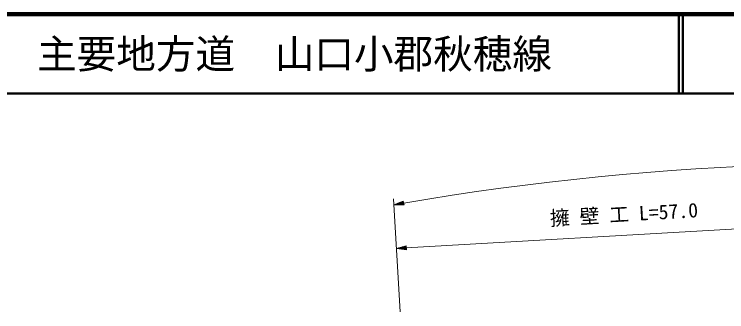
# Model space of a CAD drawing. Units: millimetres, scale not verified. Extents: x 40000 to 680000, y 20000 to 380000.
# Drawn here: x 213854 to 303807, y 342498 to 380000 of the extents above; entities that cross this region are included whole.
import ezdxf
from ezdxf.enums import TextEntityAlignment as Align

# ---------------------------------------------------------------- set-up
doc = ezdxf.new("R2010")
doc.units = ezdxf.units.MM
doc.header["$LTSCALE"] = 1000
for name, color, linetype, lineweight in [('M-STR-HTXT', 7, 'Continuous', 13), ('M-TTL', 2, 'Continuous', 140), ('M-TTL-LINE', 7, 'Continuous', 50)]:
    doc.layers.add(name, color=color, linetype=linetype, lineweight=lineweight)
doc.layers.add('M-TTL-TXT', color=7, linetype='Continuous')
doc.styles.add('ＭＳ ゴシック', font='')
doc.styles.get('ＭＳ ゴシック').set_extended_font_data('MS Gothic')

msp = doc.modelspace()

# ---------------------------------------------------------------- linework, layer by layer
at = {"layer": 'M-STR-HTXT'}
for p, q in [((262557, 342498), (261744, 356722)), ((261786, 355987), (262975, 356448)), ((263009, 356251), (262024, 356079)), ((262261, 356171), (263000, 356300)), ((262992, 356349), (262499, 356263)), ((262737, 356356), (262983, 356398)), ((263060, 355955), (262975, 356448)), ((261786, 355987), (263017, 356201)), ((261786, 355987), (263060, 355955)), ((263026, 356152), (262041, 355981)), ((262296, 355974), (263035, 356103)), ((263043, 356054), (262551, 355968)), ((262805, 355961), (263052, 356004)), ((263348, 350557), (318617, 353715)), ((262100, 350485), (263334, 350806)), ((262100, 350485), (263348, 350557)), ((262100, 350485), (263363, 350307)), ((263345, 350607), (262347, 350550)), ((263351, 350507), (262353, 350450)), ((262594, 350614), (263343, 350657)), ((262605, 350414), (263354, 350457)), ((263340, 350706), (262841, 350678)), ((263357, 350407), (262858, 350378)), ((263087, 350742), (263337, 350756)), ((263110, 350343), (263360, 350357)), ((263363, 350307), (263334, 350806))]:
    msp.add_line(p, q, dxfattribs=at)
msp.add_arc((322410, 7333), 353885, 83.62445, 99.66161, dxfattribs=at)
at = {"layer": 'M-TTL'}
msp.add_line((680000, 380000), (40000, 380000), dxfattribs=at)
at = {"layer": 'M-TTL-LINE'}
for p, q in [((297750, 380000), (297750, 370000)), ((298250, 380000), (298250, 370000)), ((40000, 370000), (680000, 370000))]:
    msp.add_line(p, q, dxfattribs=at)

# ---------------------------------------------------------------- texts
at = {"layer": 'M-STR-HTXT', "style": 'ＭＳ ゴシック'}
msp.add_text('擁 壁 工 L=57.0', height=1833, rotation=3.27, dxfattribs=at).set_placement((290914, 353334), align=Align.BOTTOM_CENTER)
at = {"layer": 'M-TTL-TXT', "style": 'ＭＳ ゴシック'}
msp.add_text('主要地方道\u3000山口小郡秋穂線', height=3666, dxfattribs=at).set_placement((216734, 375000), align=Align.MIDDLE_LEFT)

doc.saveas('drawing.dxf')
